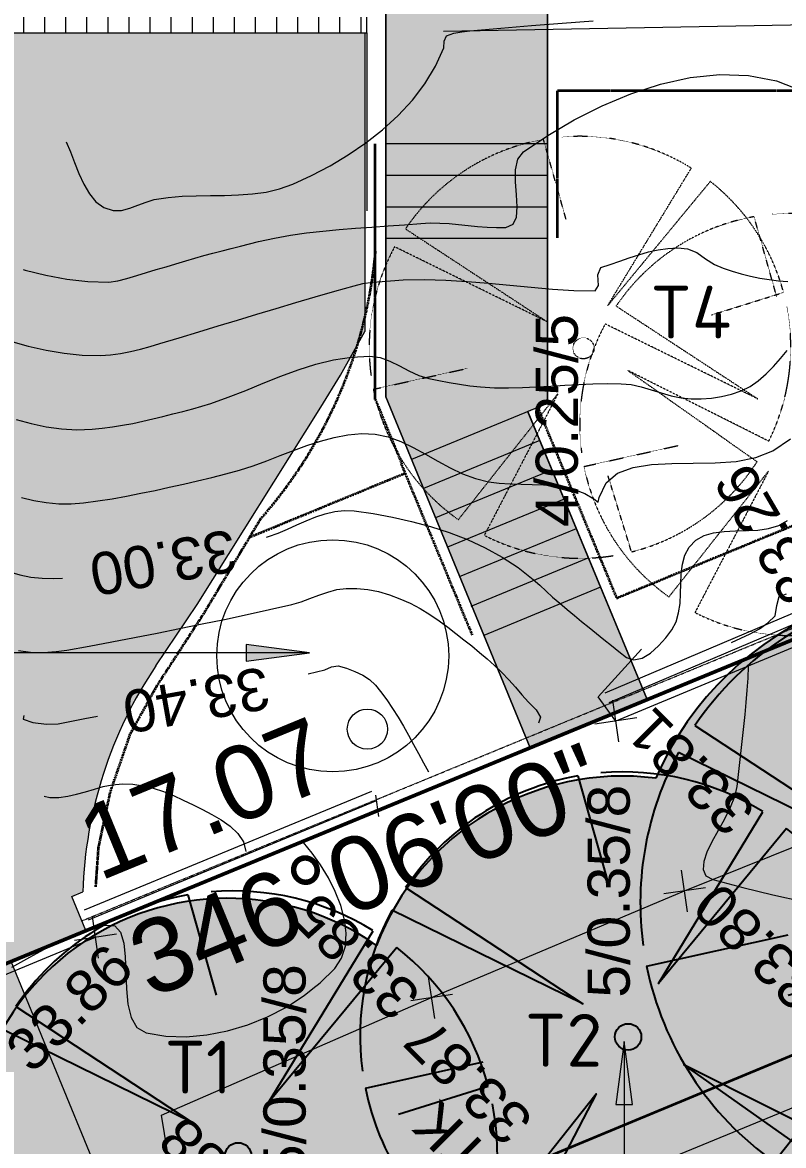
# Model space of a CAD drawing. Header units: millimetres. Extents: x 8828 to 55129, y -16380 to 46418.
# Drawn here: x 31188 to 38408, y -3418 to 7229 of the extents above; entities that cross this region are included whole.
import ezdxf

# ---------------------------------------------------------------- set-up
doc = ezdxf.new("R2010")
doc.units = ezdxf.units.MM
for name, pattern in [('Bewehrungsüberdeckungslinien', [3.2004, 1.6002, -1.6002]), ('Dash 2_5mm', [5, 2.5, -2.5]), ('Double Dash 3_8_', [25.4, 9.525, -3.175, 3.175, -3.175, 3.175, -3.175])]:
    doc.linetypes.add(name, pattern=pattern)
for name, color, linetype, lineweight in [('21522 - 49 Balls Head Road_ Waverton - DETAIL - Ver B_CLEAN_dwg', 8, 'Continuous', 9), ('A-DETL', 90, 'Continuous', 9), ('A-DETL-GENF', 92, 'Continuous', 9), ('A-DETL-MEDM', 33, 'Continuous', 18), ('A-DETL-THIN', 151, 'Continuous', 9), ('A-FLOR', 192, 'Continuous', 9), ('AWNING', 7, 'Continuous', 9), ('BDY', 250, 'Continuous', 25), ('BDY_LINE_BEARING', 7, 'Continuous', 9), ('BDY_LINE_DISTANCE', 7, 'Continuous', 9), ('demo trees', 7, 'Continuous', 9), ('DTM-01_Contours', 50, 'Continuous', 18), ('G-ANNO-TEXT', 231, 'Continuous', 9), ('KERB', 250, 'Continuous', 25), ('KERB_PT_CODE', 250, 'Continuous', 25), ('KERB_PT_HEIGHT', 250, 'Continuous', 25), ('LIP', 7, 'Continuous', 9), ('SURFACE', 7, 'Continuous', 9), ('SURFACE_PT_HEIGHT', 7, 'Continuous', 9), ('TOPO', 7, 'Continuous', 9), ('TOPO_PT_HEIGHT', 7, 'Continuous', 9), ('TREE', 250, 'Continuous', 25), ('WALL', 7, 'Continuous', 9)]:
    doc.layers.add(name, color=color, linetype=linetype, lineweight=lineweight)
doc.styles.add('Arial', font='arial.ttf', dxfattribs={"height": 400})
doc.styles.add('Arial_1', font='arial.ttf', dxfattribs={"height": 700})
doc.styles.add('ISOCPEUR_1', font='ISOCPEUR.ttf', dxfattribs={"height": 500})

# ---------------------------------------------------------------- blocks, each defined once
blk = doc.blocks.new('21522 - 49 Balls Head Road_ Waverton - DETAIL - Ver B_CLEAN_dwg_POINT_CROSS-2011437-Site Plan')
at = {"layer": 'TOPO', "color": 8}
for p, q in [((-17570, -29266), (-17629, -28870)), ((-17797, -29098), (-17402, -29039))]:
    blk.add_line(p, q, dxfattribs=at)
blk = doc.blocks.new('21522 - 49 Balls Head Road_ Waverton - DETAIL - Ver B_CLEAN_dwg_POINT_CROSS-2011439-Site Plan')
at = {"layer": 'SURFACE', "color": 8}
for p, q in [((-18141, -32454), (-18200, -32058)), ((-18368, -32286), (-17973, -32227))]:
    blk.add_line(p, q, dxfattribs=at)
blk = doc.blocks.new('21522 - 49 Balls Head Road_ Waverton - DETAIL - Ver B_CLEAN_dwg_POINT_CROSS-2011440-Site Plan')
at = {"layer": 'SURFACE', "color": 8}
for p, q in [((-17129, -34854), (-17188, -34458)), ((-17357, -34685), (-16961, -34626))]:
    blk.add_line(p, q, dxfattribs=at)
blk = doc.blocks.new('21522 - 49 Balls Head Road_ Waverton - DETAIL - Ver B_CLEAN_dwg_POINT_CROSS-2011441-Site Plan')
at = {"layer": 'SURFACE', "color": 8}
for p, q in [((-15519, -34202), (-15578, -33806)), ((-15747, -34034), (-15351, -33975))]:
    blk.add_line(p, q, dxfattribs=at)
blk = doc.blocks.new('21522 - 49 Balls Head Road_ Waverton - DETAIL - Ver B_CLEAN_dwg_TREE-2011447-Site Plan')
at = {"layer": 'TREE', "color": 55}
for p, q in [((-0.0262, 0.4994), (-0.0099, 0.2709)), ((0.304, -0.0121), (0.4999, 0.013)), ((-0.4976, -0.0497), (-0.3106, -0.021)), ((0.0299, -0.3201), (0.0576, -0.4967))]:
    blk.add_line(p, q, dxfattribs=at)
at = {"layer": 'TREE', "color": 55, "flags": 128}
for points in [[(0.3386, 0.368), (0.0715, 0.0679), (0.3004, 0.3998)], [(-0.3616, 0.3455), (-0.1013, 0.0679), (-0.4074, 0.29)], [(0.3433, -0.3636), (0.0881, -0.0798), (0.3811, -0.3238)], [(-0.2859, -0.4103), (-0.0714, -0.1047), (-0.3301, -0.3757)]]:
    blk.add_lwpolyline(points, dxfattribs=at)
at = {"layer": 'TREE', "color": 55}
blk.add_circle((-0.0034, -0.0079), 0.025, dxfattribs=at)
for start, end in [(93.0053, 136.3056), (53.1289, 89.229), (1.5798, 47.3797), (144.5924, 180.5924), (319.6905, 356.4903), (185.7944, 228.6948), (276.6504, 313.3505), (235.1641, 272.664)]:
    blk.add_arc((0, 0), 0.5001, start, end, dxfattribs=at)
blk = doc.blocks.new('21522 - 49 Balls Head Road_ Waverton - DETAIL - Ver B_CLEAN_dwg-1460006-Site Plan')
at = {"layer": 'AWNING', "color": 8}
blk.add_line((-18894, -25927), (-17599, -29068), dxfattribs=at)
at = {"layer": 'BDY', "color": 1, "lineweight": 50, "flags": 128}
blk.add_lwpolyline([(-19731, -23642), (-13236, -39427), (29176, -37495), (21186, -23642)], close=True, dxfattribs=at)
at = {"layer": 'demo trees', "color": 10, "linetype": 'Bewehrungsüberdeckungslinien'}
for p, q in [((-12404, -31703), (-12205, -32598)), ((-10796, -33533), (-10036, -33318)), ((-13136, -33702), (-12937, -34596)), ((-13946, -34153), (-13223, -33930)), ((-11699, -34912), (-11486, -35595)), ((-11528, -35531), (-10768, -35316))]:
    blk.add_line(p, q, dxfattribs=at)
at = {"layer": 'demo trees', "color": 10, "linetype": 'Bewehrungsüberdeckungslinien', "flags": 128}
for points in [[(-10883, -32008), (-11764, -33353), (-11053, -31905)], [(-13640, -32510), (-12447, -33454), (-13789, -32756)], [(-11615, -34007), (-12495, -35351), (-11785, -33904)], [(-10434, -34900), (-11611, -33927), (-10308, -34720)], [(-12896, -35455), (-12227, -34120), (-13091, -35344)], [(-14372, -34508), (-13179, -35453), (-14520, -34755)]]:
    blk.add_lwpolyline(points, dxfattribs=at)
at = {"layer": 'demo trees', "color": 10, "linetype": 'Bewehrungsüberdeckungslinien'}
blk.add_circle((-12015, -33697), 100, dxfattribs=at)
for centre, start, end in [((-12006, -33664), 101.472, 144.7723), ((-12006, -33664), 61.5956, 97.6957), ((-12006, -33664), 10.0465, 55.8464), ((-12006, -33664), 153.0591, 189.0591), ((-12006, -33664), 328.1572, 4.957), ((-12738, -35662), 101.472, 144.7723), ((-12738, -35662), 61.5956, 97.6957), ((-12738, -35662), 10.0465, 55.8464), ((-12006, -33664), 194.2611, 237.1615), ((-12738, -35662), 153.0591, 189.0591), ((-12006, -33664), 285.117, 321.8171), ((-12006, -33664), 243.6308, 281.1306), ((-12738, -35662), 328.1572, 4.957)]:
    blk.add_arc(centre, 2000, start, end, dxfattribs=at)
at = {"layer": 'DTM-01_Contours', "color": 8, "lineweight": 9, "flags": 128}
for points in [[(-17882, -28273), (-17786, -28446), (-17692, -28620), (-17607, -28797), (-17535, -28978), (-17483, -29163), (-17490, -29251), (-17551, -29306), (-17653, -29336), (-17785, -29350), (-17934, -29356), (-18087, -29362), (-18233, -29375), (-18360, -29406), (-18454, -29460), (-18505, -29548), (-18535, -29735), (-18541, -29929), (-18524, -30125), (-18486, -30320), (-18429, -30513), (-18352, -30700), (-18260, -30879), (-18152, -31047), (-18085, -31130)], [(-11947, -28261), (-11994, -28430), (-12033, -28599), (-12063, -28770), (-12081, -28942), (-12085, -29115), (-12079, -29210), (-12066, -29305), (-12047, -29400), (-12024, -29494), (-11998, -29587), (-11971, -29679), (-11916, -29863), (-11860, -30047), (-11804, -30231), (-11748, -30415), (-11692, -30599), (-11637, -30783), (-11582, -30967), (-11528, -31152), (-11475, -31337), (-11423, -31522), (-11401, -31604), (-11388, -31695), (-11381, -31787), (-11366, -31988), (-11363, -32190), (-11369, -32392), (-11381, -32594), (-11398, -32797), (-11418, -32999), (-11437, -33202), (-11454, -33404), (-11467, -33607), (-11472, -33809), (-11420, -33840), (-11318, -33832), (-11250, -33861), (-11221, -33951), (-11189, -34041), (-11158, -34132), (-11128, -34223), (-11101, -34315), (-11081, -34406), (-11068, -34499), (-11064, -34591), (-11072, -34683), (-11108, -34773), (-11167, -34856), (-11221, -34941), (-11255, -35023), (-11285, -35108), (-11311, -35194), (-11332, -35282), (-11350, -35370), (-11364, -35459), (-11375, -35548), (-11382, -35637)], [(-12690, -28316), (-12728, -28458), (-12759, -28601), (-12779, -28745), (-12788, -28890), (-12783, -29035), (-12774, -29132), (-12761, -29229), (-12745, -29325), (-12727, -29421), (-12707, -29517), (-12685, -29613), (-12662, -29708), (-12638, -29803), (-12614, -29898), (-12589, -29992), (-12539, -30161), (-12479, -30328), (-12415, -30494), (-12347, -30659), (-12281, -30825), (-12220, -30991), (-12166, -31158), (-12125, -31327), (-12098, -31498), (-12089, -31672), (-12103, -31769), (-12137, -31861), (-12182, -31952), (-12230, -32042), (-12273, -32134), (-12302, -32229), (-12322, -32326), (-12340, -32424), (-12357, -32522), (-12371, -32620), (-12381, -32719), (-12389, -32852), (-12390, -32986), (-12388, -33119), (-12382, -33253), (-12374, -33386), (-12366, -33520), (-12358, -33654), (-12352, -33787), (-12349, -33921), (-12351, -34054), (-12360, -34151), (-12381, -34246), (-12408, -34340), (-12438, -34434), (-12465, -34528), (-12485, -34623), (-12495, -34720), (-12495, -34815), (-12488, -34912), (-12473, -35008), (-12451, -35102), (-12419, -35193), (-12377, -35278), (-12323, -35355), (-12258, -35430), (-12187, -35500), (-12112, -35566), (-12035, -35630)], [(-13430, -28367), (-13458, -28484), (-13478, -28601), (-13489, -28720), (-13491, -28838), (-13481, -28955), (-13462, -29091), (-13441, -29227), (-13417, -29363), (-13390, -29498), (-13362, -29633), (-13333, -29768), (-13302, -29903), (-13271, -30037), (-13239, -30171), (-13207, -30305), (-13172, -30435), (-13129, -30564), (-13082, -30692), (-13033, -30819), (-12984, -30946), (-12938, -31074), (-12896, -31202), (-12862, -31332), (-12837, -31463), (-12823, -31596), (-12829, -31722), (-12856, -31845), (-12900, -31964), (-12955, -32082), (-13018, -32198), (-13084, -32315), (-13148, -32432), (-13205, -32551), (-13251, -32672), (-13282, -32797), (-13295, -32898), (-13301, -33002), (-13304, -33107), (-13307, -33212), (-13310, -33317), (-13318, -33420), (-13333, -33521), (-13357, -33618), (-13392, -33709), (-13443, -33796), (-13475, -33835), (-13431, -33845), (-13292, -33911), (-13199, -34021), (-13144, -34168), (-13116, -34342), (-13106, -34535), (-13105, -34739), (-13101, -34945), (-13087, -35145), (-13051, -35331), (-12986, -35494), (-12873, -35662)], [(-13968, -28003), (-14036, -28076), (-14091, -28159), (-14133, -28251), (-14164, -28351), (-14184, -28455), (-14195, -28562), (-14197, -28669), (-14193, -28756)], [(-14881, -28337), (-14896, -28451), (-14898, -28575), (-14891, -28694), (-14877, -28795), (-14838, -29009), (-14798, -29224), (-14757, -29438), (-14715, -29652), (-14673, -29866), (-14629, -30079), (-14585, -30293), (-14539, -30506), (-14492, -30719), (-14443, -30932), (-14419, -31018), (-14388, -31102), (-14356, -31187), (-14326, -31271), (-14303, -31357), (-14291, -31445), (-14291, -31548), (-14301, -31652), (-14322, -31754), (-14351, -31856), (-14389, -31955), (-14433, -32053), (-14483, -32148), (-14539, -32240), (-14598, -32328), (-14660, -32412), (-14719, -32487), (-14778, -32562), (-14837, -32637), (-14898, -32710), (-14960, -32783), (-15023, -32854), (-15089, -32923), (-15157, -32989), (-15227, -33052), (-15301, -33112), (-15369, -33176), (-15442, -33247), (-15512, -33291), (-15568, -33272)], [(-15496, -28389), (-15532, -28382), (-15562, -28473), (-15579, -28603), (-15575, -28715), (-15526, -28968), (-15503, -29086)], [(-11269, -28383), (-11274, -28401), (-11322, -28597), (-11359, -28795), (-11382, -28994), (-11387, -29195), (-11376, -29281), (-11353, -29366), (-11325, -29459), (-11297, -29552), (-11270, -29645), (-11242, -29738), (-11214, -29831), (-11186, -29924), (-11162, -30010), (-11137, -30096), (-11114, -30182), (-11091, -30269), (-11069, -30355), (-11047, -30442), (-11025, -30528), (-11004, -30615), (-10970, -30766), (-10943, -30918), (-10921, -31071), (-10904, -31225), (-10889, -31379), (-10877, -31534), (-10867, -31689), (-10856, -31844), (-10845, -31999), (-10832, -32153), (-10827, -32243), (-10828, -32333), (-10834, -32422), (-10842, -32512), (-10851, -32602), (-10860, -32692), (-10867, -32782), (-10870, -32871), (-10869, -32961), (-10840, -33031), (-10772, -33063), (-10674, -33069), (-10560, -33062), (-10439, -33053), (-10323, -33053), (-10224, -33075), (-10152, -33129), (-9997, -33360), (-9851, -33609), (-9718, -33873), (-9604, -34147), (-9513, -34427), (-9450, -34710), (-9420, -34990), (-9429, -35264), (-9480, -35528), (-9578, -35777)], [(-16260, -28582), (-16273, -28635), (-16274, -28720), (-16262, -28805), (-16243, -28889), (-16219, -28973), (-16194, -29057), (-16171, -29142), (-16153, -29227), (-16144, -29324), (-16148, -29422), (-16162, -29519), (-16186, -29616), (-16218, -29712), (-16255, -29807), (-16298, -29901), (-16343, -29993), (-16389, -30084), (-16436, -30172), (-16485, -30259), (-16545, -30345), (-16615, -30419), (-16695, -30472), (-16785, -30493)], [(-10057, -28791), (-10152, -28831), (-10255, -28870), (-10359, -28911), (-10460, -28957), (-10551, -29010), (-10627, -29072), (-10681, -29146), (-10709, -29236), (-10708, -29315), (-10688, -29393), (-10659, -29470), (-10629, -29548), (-10606, -29626), (-10585, -29757), (-10574, -29889), (-10569, -30023), (-10567, -30158), (-10566, -30293), (-10561, -30426), (-10552, -30558), (-10534, -30688), (-10504, -30815), (-10460, -30939), (-10378, -31116), (-10285, -31293), (-10182, -31466), (-10068, -31634), (-9943, -31792), (-9809, -31940), (-9663, -32075), (-9508, -32193), (-9342, -32292), (-9166, -32371), (-9104, -32376), (-9055, -32397), (-9028, -32468), (-9014, -32543), (-9006, -32620), (-8980, -32912), (-8955, -33204), (-8932, -33496), (-8910, -33789)], [(-13805, -30690), (-13800, -30710), (-13767, -30800), (-13729, -30889), (-13689, -30979), (-13650, -31068), (-13614, -31157), (-13584, -31246), (-13563, -31337), (-13553, -31428), (-13557, -31521), (-13583, -31702), (-13616, -31884), (-13657, -32066), (-13705, -32246), (-13763, -32423), (-13829, -32596), (-13906, -32764), (-13994, -32925), (-14094, -33077), (-14206, -33220), (-14262, -33282), (-14319, -33342), (-14374, -33404), (-14433, -33472), (-14491, -33541), (-14549, -33611), (-14606, -33680), (-14663, -33750), (-14720, -33821), (-14777, -33891), (-14833, -33962), (-14889, -34033), (-14945, -34104), (-14970, -34175), (-14953, -34253), (-14904, -34332), (-14836, -34409), (-14759, -34478), (-14685, -34534), (-14608, -34576), (-14524, -34600), (-14434, -34613), (-14341, -34617), (-14247, -34620), (-14153, -34624), (-14063, -34636), (-13978, -34659), (-13900, -34699), (-13833, -34762), (-13790, -34841), (-13765, -34932), (-13752, -35032), (-13747, -35138), (-13744, -35245), (-13738, -35352), (-13723, -35454), (-13695, -35549), (-13648, -35633)], [(-18085, -31130), (-18030, -31200), (-17896, -31337), (-17797, -31403), (-17684, -31439), (-17561, -31447), (-17432, -31431), (-17299, -31395), (-17166, -31343), (-17036, -31277), (-16913, -31203), (-16800, -31122), (-16701, -31040)], [(-15100, -31085), (-15062, -31245), (-15036, -31307), (-15025, -31369), (-15047, -31450), (-15078, -31528), (-15114, -31604), (-15156, -31668), (-15210, -31724), (-15270, -31773), (-15349, -31832), (-15430, -31887), (-15513, -31940), (-15598, -31990), (-15684, -32038), (-15770, -32086), (-15857, -32133), (-15944, -32180), (-16030, -32228)], [(-15028, -35260), (-15143, -35255), (-15257, -35247), (-15372, -35238), (-15486, -35227), (-15600, -35215), (-15714, -35203), (-15828, -35190), (-15942, -35177), (-16056, -35164), (-16170, -35152), (-16266, -35130), (-16370, -35088), (-16478, -35034), (-16587, -34974), (-16693, -34916), (-16792, -34869), (-16881, -34838), (-16957, -34832), (-17015, -34858), (-17051, -34923), (-17128, -35208), (-17197, -35494), (-17261, -35782)], [(-14803, -35100), (-14762, -35189), (-14721, -35279), (-14674, -35366), (-14619, -35446), (-14552, -35515), (-14455, -35530), (-14369, -35554), (-14342, -35623)]]:
    blk.add_lwpolyline(points, dxfattribs=at)
at = {"layer": 'KERB', "color": 135, "lineweight": 35, "flags": 128}
blk.add_lwpolyline([(-19779, -33120), (-17875, -37704), (-17696, -38176)], dxfattribs=at)
at = {"layer": 'LIP', "color": 8, "flags": 128}
blk.add_lwpolyline([(-14848, -46260), (-16637, -41972), (-18140, -38296), (-21147, -30986), (-22804, -26939), (-23718, -24668), (-26593, -17727)], dxfattribs=at)
at = {"layer": 'SURFACE', "color": 8}
for p, q in [((-16455, -31755), (-16252, -31727)), ((-8943, -36242), (-9011, -32368))]:
    blk.add_line(p, q, dxfattribs=at)
at = {"layer": 'SURFACE', "color": 8, "flags": 128}
for points in [[(-21042, -29981), (-19286, -29695), (-18171, -32256), (-17159, -34656), (-15395, -39040), (-14323, -41663), (-15966, -42341)], [(-13508, -38987), (-14786, -35846), (-15549, -34004), (-15318, -33835), (-14868, -34247)]]:
    blk.add_lwpolyline(points, dxfattribs=at)
at = {"layer": 'WALL', "color": 8}
for p, q in [((-16309, -31724), (-17435, -28999)), ((-16216, -31685), (-17343, -28961)), ((-14485, -35784), (-15284, -33900))]:
    blk.add_line(p, q, dxfattribs=at)
at = {"layer": 'WALL', "color": 8, "flags": 128}
blk.add_lwpolyline([(-13352, -38884), (-14577, -35823), (-15376, -33939)], dxfattribs=at)
at = {"rotation": 8.46666666666695}
for p, xscale, yscale, zscale in [((-19660, -30380), 4999.999999999998, 4999.999999999998, 4999.999999999998), ((-18532, -34079), 4999.999999999998, 4999.999999999998, 4999.999999999998), ((-17276, -37237), 6000.000000000001, 6000.000000000001, 6000.000000000001)]:
    blk.add_blockref('21522 - 49 Balls Head Road_ Waverton - DETAIL - Ver B_CLEAN_dwg_TREE-2011447-Site Plan', p, dxfattribs=dict(at, xscale=xscale, yscale=yscale, zscale=zscale))
for name in ['21522 - 49 Balls Head Road_ Waverton - DETAIL - Ver B_CLEAN_dwg_POINT_CROSS-2011437-Site Plan', '21522 - 49 Balls Head Road_ Waverton - DETAIL - Ver B_CLEAN_dwg_POINT_CROSS-2011439-Site Plan', '21522 - 49 Balls Head Road_ Waverton - DETAIL - Ver B_CLEAN_dwg_POINT_CROSS-2011441-Site Plan', '21522 - 49 Balls Head Road_ Waverton - DETAIL - Ver B_CLEAN_dwg_POINT_CROSS-2011440-Site Plan']:
    blk.add_blockref(name, (0, 0))
at = {"layer": 'BDY_LINE_BEARING', "insert": (-16636, -31508), "char_height": 700, "width": 5656.08, "attachment_point": 2, "rotation": 292.3667, "line_spacing_factor": 0.941778, "style": 'Arial_1'}
blk.add_mtext('346°06\'00"', dxfattribs=at)
at = {"layer": 'BDY_LINE_DISTANCE', "insert": (-15958, -29969), "char_height": 700, "width": 2930.88, "attachment_point": 2, "rotation": 292.3667, "line_spacing_factor": 0.941778, "style": 'Arial_1'}
blk.add_mtext('17.07', dxfattribs=at)
at = {"layer": 'demo trees', "linetype": 'Bewehrungsüberdeckungslinien', "insert": (-13709, -33244), "char_height": 400, "width": 2419.14, "attachment_point": 1, "line_spacing_factor": 0.941778, "style": 'Arial'}
blk.add_mtext('4/0.25/5', dxfattribs=at)
at = {"layer": 'DTM-01_Contours', "color": 7, "lineweight": 9, "char_height": 400, "width": 1674.79, "attachment_point": 2, "rotation": 100.0845, "line_spacing_factor": 0.941778, "style": 'Arial'}
for s, insert in [('33.00', (-14245, -29746)), ('33.40', (-15548, -30060))]:
    blk.add_mtext(s, dxfattribs=dict(at, insert=insert))
at = {"layer": 'KERB_PT_CODE', "color": 7, "insert": (-19910, -32548), "char_height": 400, "width": 852.09, "attachment_point": 1, "rotation": 45, "line_spacing_factor": 0.941778, "style": 'Arial'}
blk.add_mtext('TK', dxfattribs=at)
at = {"layer": 'KERB_PT_HEIGHT', "color": 7, "char_height": 400, "width": 1674.79, "attachment_point": 1, "rotation": 45, "line_spacing_factor": 0.941778, "style": 'Arial'}
for s, insert in [('33.88', (-20540, -30624)), ('33.87', (-19602, -32957))]:
    blk.add_mtext(s, dxfattribs=dict(at, insert=insert))
at = {"layer": 'SURFACE_PT_HEIGHT', "char_height": 400, "width": 1674.79, "attachment_point": 1, "line_spacing_factor": 0.941778, "style": 'Arial'}
for s, insert, rotation in [('33.86', (-18619, -28183), 315), ('33.85', (-18417, -31891), 45), ('33.81', (-16669, -35067), 45), ('33.80', (-18326, -35698), 45)]:
    blk.add_mtext(s, dxfattribs=dict(at, insert=insert, rotation=rotation))
at = {"layer": 'TOPO_PT_HEIGHT', "insert": (-14485, -35627), "char_height": 400, "width": 1674.79, "attachment_point": 1, "rotation": 30.3144, "line_spacing_factor": 0.941778, "style": 'Arial'}
blk.add_mtext('33.26', dxfattribs=at)
at = {"layer": 'TREE', "color": 7, "char_height": 400, "width": 2419.14, "attachment_point": 1, "line_spacing_factor": 0.941778, "style": 'Arial'}
for insert in [(-19873, -30661), (-18172, -33736)]:
    blk.add_mtext('5/0.35/8', dxfattribs=dict(at, insert=insert))

msp = doc.modelspace()

# ---------------------------------------------------------------- hatches: boundary and pattern name
at = {"layer": 'A-DETL-GENF'}
h = msp.add_hatch(color=10, dxfattribs=at)
h.paths.add_polyline_path([(33068.1, -5988.7), (33244.2, -5987.1), (33419.8, -5973), (33593.8, -5946.3), (33765.6, -5907.2), (33934.1, -5855.9), (34098.4, -5792.6), (34257.9, -5717.8), (34411.5, -5631.7), (34558.6, -5534.8), (34698.4, -5427.7), (34830.2, -5310.8), (34953.2, -5184.8), (35066.9, -5050.3), (35170.7, -4908), (35264, -4758.6), (35357.4, -4578), (35417.5, -4441.8), (35561.8, -4538.6), (35712.5, -4625.2), (35868.8, -4701.1), (36030, -4766), (36195.4, -4819.5), (36364.1, -4861.3), (36535.2, -4891.4), (36708.1, -4909.5), (36881.8, -4915.5), (37055.4, -4909.5), (37228.3, -4891.4), (37399.5, -4861.3), (37568.1, -4819.5), (37733.5, -4766), (37894.7, -4701.1), (38051, -4625.2), (38201.7, -4538.7), (38346, -4441.8), (38483.3, -4335.2), (38612.8, -4219.3), (38733.9, -4094.7), (38846.1, -3961.9), (39029.3, -4029.4), (39216.5, -4085), (39406.9, -4128.4), (39599.7, -4159.5), (39794, -4178.2), (39989.2, -4184.4), (40184.3, -4178), (40378.7, -4159.1), (40571.4, -4127.8), (40761.8, -4084.2), (40948.9, -4028.4), (41132.1, -3960.8), (41310.5, -3881.5), (41483.5, -3791), (41650.3, -3689.5), (41810.3, -3577.5), (41962.8, -3455.5), (42107.1, -3324), (42253.1, -3171.1), (42368.9, -3034.5), (42485.4, -2877.8), (42591.5, -2713.9), (42686.9, -2543.5), (42771.2, -2367.4), (42844, -2186.2), (42905, -2000.7), (42954, -1811.7), (42990.8, -1619.9), (43015.1, -1426.2), (43027, -1231.3), (43026.4, -1036), (43013.2, -841.2), (42987.6, -647.7), (42949.5, -456.1), (42899.3, -267.4), (42837.1, -82.4), (42763.1, 98.3), (42677.6, 273.9), (42581.1, 443.6), (42473.9, 606.8), (42356.4, 762.8), (42229.1, 910.9), (42092.6, 1050.5), (41947.5, 1181.1), (41794.2, 1302.1), (41633.5, 1413), (41466, 1513.4), (41292.4, 1602.8), (41113.5, 1680.9), (40929.8, 1747.3), (40742.3, 1801.8), (40551.7, 1844.2), (40358.8, 1874.2), (40164.3, 1891.8), (39969.1, 1896.9), (39774, 1889.5), (39579.8, 1869.5), (39387.2, 1837.1), (39197.1, 1792.4), (39010.3, 1735.6), (38827.5, 1667), (38649.5, 1586.7), (38477, 1495.2), (38310.8, 1392.8), (38151.4, 1279.9), (37999.7, 1157.1), (37856.1, 1024.8), (37721.3, 883.5), (37595.9, 733.8), (37480.3, 576.4), (37375.1, 412), (37280.6, 241.1), (37197.3, 64.5), (37022.9, 80.5), (36847.8, 84.2), (36672.9, 75.7), (36498.9, 55), (36326.9, 22.1), (36157.6, -22.7), (35991.9, -79.3), (35830.5, -147.3), (35674.2, -226.5), (35523.9, -316.4), (35380.3, -416.6), (35244, -526.7), (35115.8, -646), (34996.3, -773.9), (34885.9, -910), (34785.4, -1053.4), (34695.2, -1203.5), (34615.7, -1359.6), (34547.3, -1520.8), (34399.7, -1424.8), (34245.6, -1339.6), (34085.7, -1265.6), (33921, -1203.3), (33752.2, -1153), (33580.3, -1114.8), (33406, -1089.1), (33230.4, -1075.9), (33054.3, -1075.3), (32878.6, -1087.4), (32704.2, -1112), (32532, -1149), (32362.9, -1198.3), (32197.7, -1259.5), (32037.4, -1332.4), (31882.7, -1416.6), (31734.5, -1511.7), (31593.4, -1617.1), (31460.2, -1732.4), (31335.7, -1856.9), (31213.7, -1998.9), (32274.9, -4578), (32854.5, -4777.5), (33063.8, -5286.2), (32014, -5718.1), (32049.8, -5737.4), (32210.5, -5809.4), (32376, -5869.7), (32545.4, -5918), (32717.8, -5954), (32892.3, -5977.7), (33063.8, -5988.4)])
h.paths.add_polyline_path([(25954.9, -1082.2), (26048.3, -1070.4), (26139.6, -1047), (26227.1, -1012.3), (26309.7, -966.9), (26385.9, -911.5), (26454.6, -847.1), (26514.6, -774.5), (26565.1, -694.9), (26605.2, -609.7), (26634.3, -520.1), (26651.9, -427.6), (26657.8, -333.6), (26651.9, -239.6), (26634.3, -147), (26605.2, -57.5), (26565.1, 27.8), (26514.6, 107.3), (26454.6, 179.9), (26385.9, 244.4), (26309.7, 299.7), (26227.1, 345.1), (26139.6, 379.8), (26048.3, 403.2), (25954.9, 415), (25860.7, 415), (25767.2, 403.2), (25676, 379.8), (25588.4, 345.1), (25505.8, 299.7), (25429.6, 244.4), (25361, 179.9), (25300.9, 107.3), (25250.5, 27.8), (25210.3, -57.5), (25181.2, -147), (25163.6, -239.6), (25157.7, -333.6), (25163.6, -427.6), (25181.2, -520.1), (25210.3, -609.7), (25250.5, -694.9), (25300.9, -774.5), (25361, -847.1), (25437.1, -917), (25505.8, -966.9), (25588.4, -1012.3), (25676, -1047), (25767.2, -1070.4), (25860.7, -1082.2)])
h.paths.add_polyline_path([(24019, 3127.3), (24211.7, 3127.3), (24404, 3139.7), (24595.2, 3164.3), (24784.3, 3201.2), (24970.7, 3250.1), (25153.6, 3310.8), (25332.3, 3383.1), (25505.9, 3466.7), (25673.8, 3561.3), (25835.3, 3666.4), (25989.8, 3781.7), (26136.5, 3906.6), (26275, 4040.7), (26404.5, 4183.4), (26524.7, 4334), (26635, 4492.1), (26734.9, 4656.9), (26824, 4827.8), (26902, 5004), (26968.6, 5184.8), (27023.4, 5369.6), (27066.3, 5557.5), (27097, 5747.7), (27115.5, 5939.6), (27121.7, 6132.2), (27115.5, 6324.8), (27097, 6516.6), (27066.3, 6706.9), (27015.6, 6921), (26968.6, 7079.5), (26902, 7260.4), (26824, 7436.6), (26734.9, 7607.5), (26635, 7772.3), (26524.7, 7930.3), (26387.7, 8099.5), (26275, 8223.7), (26136.5, 8357.7), (25989.8, 8482.7), (25835.3, 8597.9), (25673.8, 8703.1), (25505.9, 8797.6), (25332.3, 8881.3), (25153.6, 8953.6), (24970.7, 9014.3), (24784.3, 9063.2), (24595.2, 9100), (24404, 9124.7), (24204.1, 9137), (24019, 9137), (23826.7, 9124.7), (23635.5, 9100), (23446.4, 9063.2), (23259.9, 9014.3), (23077, 8953.6), (22898.4, 8881.3), (22724.8, 8797.6), (22556.8, 8703.1), (22395.3, 8597.9), (22240.9, 8482.7), (22094.1, 8357.7), (21955.7, 8223.7), (21826.1, 8081), (21706, 7930.3), (21595.7, 7772.3), (21495.8, 7607.5), (21392.5, 7404.6), (21328.7, 7260.4), (21262.1, 7079.5), (21207.3, 6894.8), (21164.4, 6706.9), (21133.6, 6516.6), (21115.1, 6324.8), (21109, 6132.2), (21115.1, 5939.6), (21133.6, 5747.7), (21164.4, 5557.5), (21207.3, 5369.6), (21262.1, 5184.8), (21328.7, 5004), (21406.7, 4827.8), (21495.8, 4656.9), (21595.7, 4492.1), (21706, 4334), (21826.1, 4183.4), (21955.7, 4040.7), (22094.1, 3906.6), (22240.9, 3781.7), (22395.3, 3666.4), (22556.8, 3561.3), (22724.8, 3466.7), (22898.4, 3383.1), (23077, 3310.8), (23259.9, 3250.1), (23446.4, 3201.2), (23635.5, 3164.3), (23826.7, 3139.7)])
h.paths.add_polyline_path([(24207.3, 10164.8), (24366, 10171), (24523.8, 10189.7), (24679.6, 10220.7), (24832.4, 10263.8), (24981.4, 10318.8), (25125.7, 10385.3), (25264.3, 10462.9), (25396.3, 10551.1), (25521.1, 10649.4), (25637.7, 10757.2), (25745.5, 10873.9), (25843.8, 10998.6), (25932.1, 11130.7), (26009.7, 11269.3), (26076.2, 11413.5), (26131.1, 11562.5), (26174.3, 11715.4), (26205.2, 11871.2), (26223.9, 12028.9), (26230.2, 12187.6), (26223.9, 12346.3), (26205.2, 12504), (26174.3, 12659.8), (26131.1, 12812.7), (26076.2, 12961.7), (26009.7, 13105.9), (25932.1, 13244.5), (25843.8, 13376.6), (25745.5, 13501.3), (25637.7, 13617.9), (25521.1, 13725.8), (25396.3, 13824.1), (25264.3, 13912.3), (25125.7, 13989.9), (24981.4, 14056.4), (24832.4, 14111.4), (24679.6, 14154.5), (24523.8, 14185.5), (24366, 14204.2), (24204.1, 14210.3), (24048.6, 14204.2), (23890.9, 14185.5), (23735.1, 14154.5), (23582.3, 14111.4), (23433.2, 14056.4), (23289, 13989.9), (23150.4, 13912.3), (23018.4, 13824.1), (22893.6, 13725.8), (22777, 13617.9), (22669.2, 13501.3), (22570.8, 13376.6), (22482.6, 13244.5), (22405, 13105.9), (22338.5, 12961.7), (22283.5, 12812.7), (22240.4, 12659.8), (22209.4, 12504), (22190.8, 12346.3), (22184.5, 12187.6), (22190.8, 12028.9), (22209.4, 11871.2), (22240.4, 11715.4), (22283.5, 11562.5), (22338.5, 11413.5), (22405, 11269.3), (22482.6, 11130.7), (22570.8, 10998.6), (22669.2, 10873.9), (22777, 10757.2), (22893.6, 10649.4), (23018.4, 10551.1), (23150.4, 10462.9), (23289, 10385.3), (23433.2, 10318.8), (23582.3, 10263.8), (23735.1, 10220.7), (23890.9, 10189.7), (24048.6, 10171), (24204.1, 10164.9)])
h.paths.add_polyline_path([(23825.7, 22513.1), (24017.4, 22525.4), (24207.9, 22549.9), (24396.4, 22586.7), (24582.2, 22635.4), (24764.5, 22695.9), (24942.6, 22768), (25115.6, 22851.3), (25283, 22945.6), (25443.9, 23050.4), (25597.9, 23165.3), (25744.1, 23289.8), (25882.1, 23423.4), (26011.3, 23565.6), (26131, 23715.8), (26244, 23878.4), (26340.5, 24037.5), (26429.3, 24207.8), (26507.1, 24383.5), (26573.4, 24563.7), (26628.1, 24747.9), (26670.8, 24935.1), (26701.5, 25124.8), (26719.9, 25315.9), (26726.1, 25507.9), (26719.9, 25699.9), (26701.5, 25891.1), (26670.8, 26080.7), (26628.1, 26268), (26573.4, 26452.1), (26507.1, 26632.4), (26429.3, 26808), (26340.5, 26978.3), (26240.9, 27142.6), (26131, 27300.1), (26011.3, 27450.3), (25882.1, 27592.5), (25744.1, 27726.1), (25597.9, 27850.6), (25443.9, 27965.5), (25283, 28070.3), (25115.6, 28164.5), (24942.6, 28247.9), (24764.5, 28319.9), (24558.6, 28386.7), (24396.4, 28429.2), (24207.9, 28465.9), (24017.4, 28490.5), (23825.7, 28502.8), (23633.6, 28502.8), (23441.9, 28490.5), (23251.4, 28465.9), (23062.9, 28429.2), (22877.1, 28380.5), (22694.8, 28319.9), (22516.8, 28247.9), (22343.7, 28164.5), (22176.4, 28070.3), (22015.4, 27965.5), (21861.4, 27850.6), (21715.2, 27726.1), (21577.2, 27592.5), (21448.1, 27450.3), (21328.3, 27300.1), (21218.4, 27142.6), (21118.8, 26978.3), (21030, 26808), (20952.3, 26632.4), (20885.9, 26452.1), (20831.3, 26268), (20788.5, 26080.7), (20757.9, 25891.1), (20739.4, 25699.9), (20733.3, 25507.9), (20739.4, 25315.9), (20757.9, 25124.8), (20788.5, 24935.1), (20831.3, 24747.9), (20885.9, 24563.7), (20952.3, 24383.5), (21030, 24207.8), (21118.8, 24037.5), (21218.4, 23873.3), (21328.3, 23715.8), (21448.1, 23565.6), (21577.2, 23423.4), (21715.2, 23289.8), (21861.4, 23165.3), (22015.4, 23050.4), (22176.4, 22945.6), (22343.7, 22851.3), (22516.8, 22768), (22694.8, 22695.9), (22877.1, 22635.4), (23062.9, 22586.7), (23251.4, 22549.9), (23441.9, 22525.4), (23633.6, 22513.1)])
h.paths.add_polyline_path([(31007.2, 35316.5), (31232.9, 35322.9), (31455.1, 35341.7), (31677.2, 35373), (31897.3, 35416.8), (32114.5, 35472.9), (32328.3, 35541), (32537.9, 35621), (32742.7, 35712.7), (32942.1, 35815.6), (33135.3, 35929.6), (33321.9, 36054.3), (33501.2, 36189.2), (33672.6, 36334), (33835.6, 36488.1), (33989.8, 36651.1), (34134.5, 36822.6), (34269.4, 37001.8), (34394.1, 37188.4), (34519.2, 37403.2), (34611.1, 37581), (34702.7, 37785.8), (34782.7, 37995.4), (34850.9, 38209.2), (34906.9, 38426.4), (34950.7, 38646.5), (34982.1, 38868.7), (35000.9, 39092.2), (35007.2, 39316.5), (35000.9, 39540.8), (34982.1, 39764.4), (34950.7, 39986.6), (34906.9, 40206.6), (34850.9, 40423.9), (34782.7, 40637.6), (34702.7, 40847.3), (34611.1, 41052.1), (34508.1, 41251.4), (34394.1, 41444.7), (34269.4, 41631.2), (34134.5, 41810.5), (33989.8, 41981.9), (33835.6, 42145), (33672.6, 42299.1), (33501.2, 42443.9), (33321.9, 42578.8), (33135.3, 42703.4), (32942.1, 42817.4), (32742.7, 42920.4), (32537.9, 43012), (32328.3, 43092.1), (32114.5, 43160.2), (31865.2, 43222.6), (31677.2, 43260), (31455.1, 43291.4), (31231.5, 43310.2), (31007.2, 43316.5), (30782.9, 43310.2), (30559.3, 43291.4), (30337.2, 43260), (30117.1, 43216.2), (29899.9, 43160.2), (29686.1, 43092.1), (29476.5, 43012), (29271.7, 42920.4), (29072.3, 42817.4), (28879.1, 42703.4), (28692.5, 42578.8), (28513.2, 42443.9), (28341.8, 42299.1), (28178.8, 42145), (28024.6, 41981.9), (27879.9, 41810.5), (27745, 41631.2), (27620.3, 41444.7), (27506.3, 41251.4), (27403.3, 41052.1), (27311.7, 40847.3), (27231.7, 40637.6), (27163.5, 40423.9), (27107.5, 40206.6), (27063.7, 39986.6), (27032.4, 39764.4), (27013.5, 39540.8), (27007.2, 39316.5), (27015.6, 39067.2), (27032.4, 38868.7), (27063.7, 38646.5), (27107.5, 38426.4), (27163.5, 38209.2), (27231.7, 37995.4), (27311.7, 37785.8), (27403.3, 37581), (27506.3, 37381.6), (27620.3, 37188.4), (27745, 37001.8), (27879.9, 36822.6), (28024.6, 36651.1), (28178.8, 36488.1), (28341.8, 36334), (28513.2, 36189.2), (28692.5, 36054.3), (28879.1, 35929.6), (29072.3, 35815.6), (29271.7, 35712.7), (29476.5, 35621), (29686.1, 35541), (29899.9, 35472.9), (30117.1, 35416.8), (30337.2, 35373), (30559.3, 35341.7), (30782.9, 35322.8)])
h = msp.add_hatch(dxfattribs=at)
h.set_pattern_fill('FP_13', color=8, style=0, pattern_type=2)
h.set_pattern_definition([(90, (0, 0), (-200, 1e-14), [])])
h.paths.add_polyline_path([(34455.4, 7129.5), (34455.4, 7279.5), (27975.4, 7279.5), (27975.4, 7129.5), (32638.7, 7129.5)])
msp.add_hatch(color=10, dxfattribs=at).paths.add_polyline_path([(29715.1, -6664.1), (33063.8, -5286.2), (32854.5, -4777.5), (32274.9, -4578), (31079.7, -1673.3), (28683.3, -2659.4), (29813.7, -5514.1), (29525.5, -6166.1)])
at = {"layer": 'A-FLOR'}
for points in [[(28570.9, -2705.7), (31791, -1380.6), (31657.5, -1056.1), (31760.4, -1013.8), (31772.5, -806.5), (31795.2, -600.1), (31828.3, -395.2), (31871.8, -192.2), (31925.6, 8.4), (31989.6, 205.9), (32063.5, 399.9), (32147.2, 589.9), (32244.5, 782.4), (32343.1, 955.8), (32454.8, 1130.9), (32846.2, 1711.2), (34020.1, 3582.2), (34205.9, 3885.1), (34435.4, 4297.8), (34435.4, 7129.5), (27975.4, 7129.5), (27975.4, 10479.5), (26750.1, 10479.5), (26750.1, 6279.1), (27975.4, 6279.1), (27975.6, 775.3), (27982.3, 399.9), (27995.8, 95.4), (28021.3, -247.4), (28058.4, -600.1), (28102.7, -929.9), (28158.5, -1269), (28224.3, -1606.4), (28300.2, -1941.6), (28385.9, -2274.4)], [(36003.8, 352.9), (37115.6, 810.4), (35982.5, 3540.8), (36168.1, 3617.1), (36168.1, 7602.2), (34635.4, 7602.2), (34635.4, 3678.2), (35982.5, 404.6)]]:
    msp.add_hatch(color=10, dxfattribs=at).paths.add_polyline_path(points)
at = {"layer": 'G-ANNO-TEXT'}
for points in [[(33909.9, 1251.8), (33309.9, 1330.8), (33309.9, 1172.8)], [(36896.4, -2430.3), (36817.4, -3030.3), (36975.4, -3030.3)]]:
    msp.add_hatch(color=7, dxfattribs=at).paths.add_polyline_path(points)

# ---------------------------------------------------------------- linework, layer by layer
at = {"layer": 'A-DETL'}
for p, q in [((34455.4, 7129.5), (34455.4, 7279.5)), ((27975.4, 7129.5), (34455.4, 7129.5))]:
    msp.add_line(p, q, dxfattribs=at)
at = {"layer": 'A-DETL', "linetype": 'Double Dash 3_8_', "lineweight": 35}
for p, q in [((41105.4, 6579.6), (36261, 6579.6)), ((36261, 6579.6), (36261, 5183.8)), ((34535.4, 3654.5), (34535.4, 6079.6)), ((36824.7, 1772.1), (41764.9, 3804.8)), ((34535.4, 3654.5), (34785, 3048)), ((36075.7, 3577.2), (36824.7, 1772.1)), ((35457.5, 1419.3), (34782.9, 3044.9)), ((34820.4, 2954.4), (33339.6, 2345.1)), ((33442.6, 2516.6), (32906.9, 1625.1)), ((32906.9, 1625.1), (32460.3, 937.3)), ((32460.3, 937.3), (32208.2, 482.5)), ((32208.2, 482.5), (32019.4, -65.9)), ((32019.4, -65.9), (31907.1, -594.1)), ((31907.1, -594.1), (31881.3, -964))]:
    msp.add_line(p, q, dxfattribs=at)
at = {"layer": 'A-DETL', "linetype": 'Dash 2_5mm', "lineweight": 18}
msp.add_line((31752.6, -1287.4), (42202.1, 3011.6), dxfattribs=at)
at = {"layer": 'A-DETL', "lineweight": 35}
msp.add_line((26455.4, -3576.1), (42240.1, 2919.1), dxfattribs=at)
at = {"layer": 'A-DETL', "linetype": 'Double Dash 3_8_', "lineweight": 35}
msp.add_arc((30135.4, 5449), 4420, 318.43767, 354.98992, dxfattribs=at)
at = {"layer": 'A-DETL', "lineweight": 25}
for centre, radius, start, end in [((39987.6, -1143.7), 3040.7, 247.94954, 156.58816), ((36881.8, -2415.5), 2500, 82.74918, 159.02974), ((33134.3, -3531.8), 2457.8, 54.90678, 338.26897)]:
    msp.add_arc(centre, radius, start, end, dxfattribs=at)
at = {"layer": 'A-DETL-MEDM'}
msp.add_line((34455.4, 7129.5), (34455.4, 5443.2), dxfattribs=at)
at = {"layer": 'A-DETL-THIN'}
for p, q in [((34635.4, 7587.2), (34635.4, 3678.2)), ((36168.1, 3617.1), (36168.1, 7587.2)), ((34635.4, 6079.6), (36168.1, 6079.6)), ((34635.4, 5779.6), (36169.4, 5779.6)), ((34635.4, 5479.6), (36169.4, 5479.6)), ((36169.4, 5179.6), (34635.4, 5179.6)), ((34635.4, 3678.2), (36003.8, 352.9)), ((36168.1, 3617.1), (34878.9, 3086.6)), ((37115.6, 810.4), (35983.3, 3538.8)), ((36096.1, 3267), (34993, 2809.2)), ((36212.4, 2986.7), (35107.1, 2531.9)), ((36327.5, 2709.5), (35221.4, 2254.3)), ((36441.7, 2429.9), (35332, 1973.2)), ((35446.2, 1695.8), (36555.9, 2152.4)), ((35568.6, 1419.3), (36673.8, 1879)), ((32274.9, -4578), (31079.7, -1673.3))]:
    msp.add_line(p, q, dxfattribs=at)
for centre, radius in [((34131.7, 1224.6), 1100), ((34460.4, 529.7), 190.6)]:
    msp.add_circle(centre, radius, dxfattribs=at)
at = {"layer": 'A-FLOR'}
for p, q in [((34635.4, 3678.2), (34635.4, 7602.2)), ((36168.1, 7602.2), (36168.1, 3617.1)), ((34435.4, 7129.5), (34435.4, 4297.8)), ((34205.9, 3885.1), (34435.4, 4297.8)), ((34020.1, 3582.2), (34205.9, 3885.1)), ((36003.8, 352.9), (34635.4, 3678.2)), ((32846.2, 1711.2), (34020.1, 3582.2)), ((36168.1, 3617.1), (35982.5, 3540.8)), ((35982.5, 3540.8), (37115.6, 810.4)), ((32454.8, 1130.9), (32846.2, 1711.2)), ((37115.6, 810.4), (36003.8, 352.9)), ((31657.5, -1056.1), (31760.4, -1013.8)), ((31791, -1380.6), (31657.5, -1056.1)), ((31791, -1380.6), (31079.7, -1673.3))]:
    msp.add_line(p, q, dxfattribs=at)
msp.add_arc((35832.6, -1147.5), 4074.4, 146, 178.11896, dxfattribs=at)
at = {"layer": 'G-ANNO-TEXT', "color": 7}
for p, q in [((33909.9, 1251.8), (33309.9, 1330.8)), ((33309.9, 1330.8), (33309.9, 1172.8)), ((33909.9, 1251.8), (17135.9, 1251.8)), ((33309.9, 1172.8), (33909.9, 1251.8)), ((36896.4, -2430.3), (36817.4, -3030.3)), ((36975.4, -3030.3), (36896.4, -2430.3)), ((36896.4, -2430.3), (36896.4, -4979.8)), ((36817.4, -3030.3), (36975.4, -3030.3))]:
    msp.add_line(p, q, dxfattribs=at)

# ---------------------------------------------------------------- block references
at = {"layer": '21522 - 49 Balls Head Road_ Waverton - DETAIL - Ver B_CLEAN_dwg', "rotation": 89.9999999999999}
msp.add_blockref('21522 - 49 Balls Head Road_ Waverton - DETAIL - Ver B_CLEAN_dwg-1460006-Site Plan', (2813.2, 16155.2), dxfattribs=at)

# ---------------------------------------------------------------- texts
at = {"layer": 'G-ANNO-TEXT', "color": 1, "insert": (37144, 4733.3), "char_height": 500, "width": 962.025, "attachment_point": 1, "style": 'ISOCPEUR_1'}
msp.add_mtext('T4', dxfattribs=at)
at = {"layer": 'G-ANNO-TEXT', "color": 114, "char_height": 500, "attachment_point": 1, "style": 'ISOCPEUR_1'}
for s, insert, width in [('T2', (35954.3, -2169.8), 913.924), ('T1', (32534.7, -2424.7), 785.654)]:
    msp.add_mtext(s, dxfattribs=dict(at, insert=insert, width=width))

doc.saveas('drawing.dxf')
